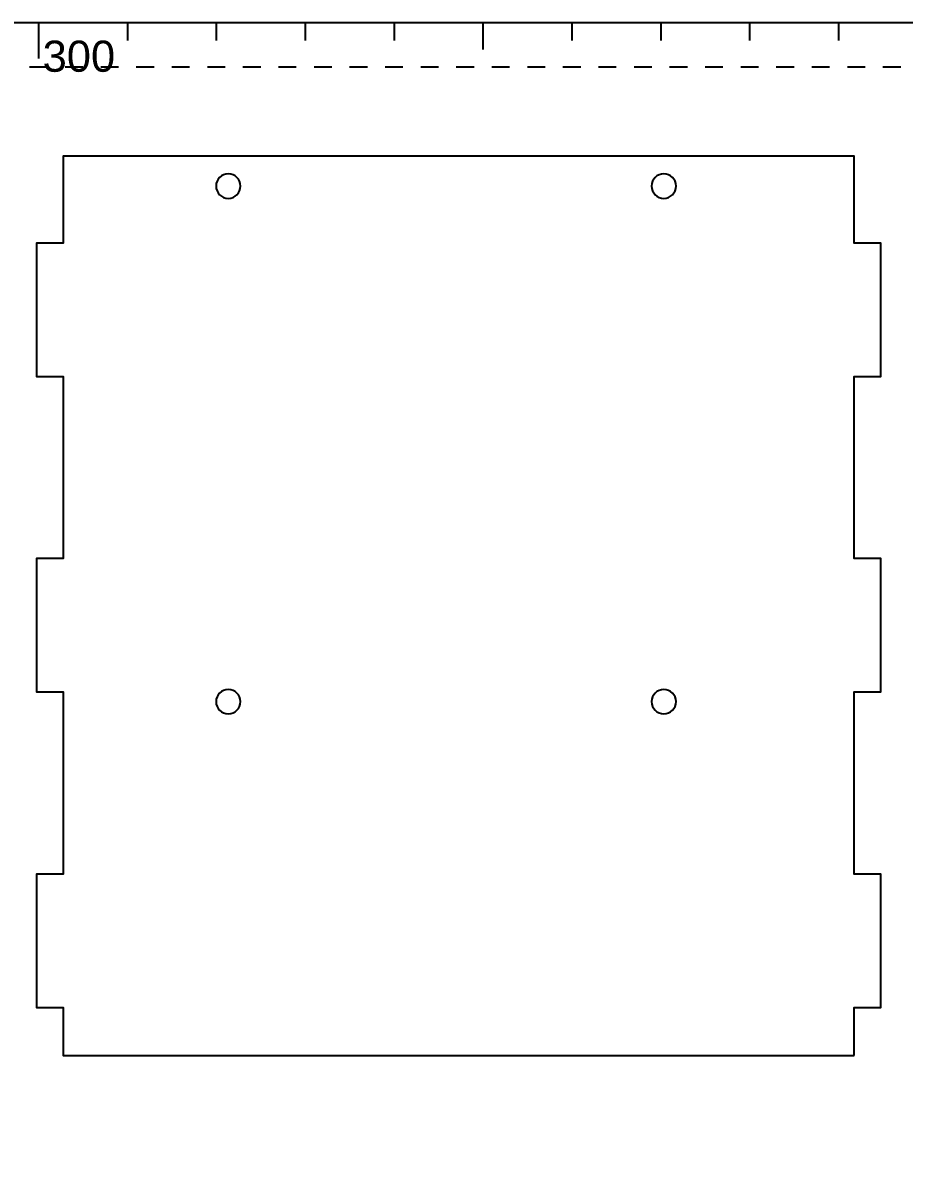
# Model space of a CAD drawing. Header units: millimetres. Extents: x 0 to 730, y -431 to 0.
# Drawn here: x 298.2 to 397.4, y -128.6 to 0 of the extents above; entities that cross this region are included whole.
import ezdxf

# ---------------------------------------------------------------- set-up
doc = ezdxf.new("R2010")
doc.units = ezdxf.units.MM
doc.header["$MEASUREMENT"] = 0
doc.linetypes.add('Hidden', pattern=[4, 2, -2])
for name, color, linetype, true_color in [('Laser$Cut', 5, 'Continuous', 0x0000ff), ('LaserBed', 7, 'Continuous', 0xffffff), ('LaserBed$Guides', 7, 'Hidden', 0xffffff), ('LaserBed$Scale', 7, 'Continuous', 0xffffff)]:
    doc.layers.add(name, color=color, linetype=linetype, true_color=true_color)

msp = doc.modelspace()

# ---------------------------------------------------------------- linework, layer by layer
at = {"layer": 'Laser$Cut'}
msp.add_lwpolyline([(391.77, -116.18), (391.77, -110.76), (394.77, -110.76), (394.77, -95.76), (391.77, -95.76), (391.77, -75.27), (394.77, -75.27), (394.77, -60.27), (391.77, -60.27), (391.77, -39.78), (394.77, -39.78), (394.77, -24.78), (391.77, -24.78), (391.77, -14.99), (302.77, -14.99), (302.77, -24.78), (299.77, -24.78), (299.77, -39.78), (302.77, -39.78), (302.77, -60.27), (299.77, -60.27), (299.77, -75.27), (302.77, -75.27), (302.77, -95.76), (299.77, -95.76), (299.77, -110.76), (302.77, -110.76), (302.77, -116.18)], close=True, dxfattribs=at)
for points in [[(322.73, -18.36), (322.73, -19.12), (322.11, -19.74), (321.35, -19.74), (320.59, -19.74), (319.98, -19.12), (319.98, -18.36), (319.98, -17.6), (320.59, -16.99), (321.35, -16.99), (322.11, -16.99), (322.73, -17.6), (322.73, -18.36)], [(371.73, -18.36), (371.73, -19.12), (371.11, -19.74), (370.35, -19.74), (369.59, -19.74), (368.98, -19.12), (368.98, -18.36), (368.98, -17.6), (369.59, -16.99), (370.35, -16.99), (371.11, -16.99), (371.73, -17.6), (371.73, -18.36)], [(322.73, -76.36), (322.73, -77.12), (322.11, -77.74), (321.35, -77.74), (320.59, -77.74), (319.98, -77.12), (319.98, -76.36), (319.98, -75.6), (320.59, -74.99), (321.35, -74.99), (322.11, -74.99), (322.73, -75.6), (322.73, -76.36)], [(371.73, -76.36), (371.73, -77.12), (371.11, -77.74), (370.35, -77.74), (369.59, -77.74), (368.98, -77.12), (368.98, -76.36), (368.98, -75.6), (369.59, -74.99), (370.35, -74.99), (371.11, -74.99), (371.73, -75.6), (371.73, -76.36)]]:
    msp.add_open_spline(points, degree=3, knots=[0, 0, 0, 0, 1, 1, 1, 2, 2, 2, 3, 3, 3, 4, 4, 4, 4], dxfattribs=at)
at = {"layer": 'LaserBed', "color": 7, "true_color": 0xffffff}
msp.add_lwpolyline([(0, -430), (730, -430), (730, 0), (0, 0)], close=True, dxfattribs=at)
at = {"layer": 'LaserBed$Guides'}
msp.add_lwpolyline([(725, -5), (5, -5), (5, -425), (725, -425)], close=True, dxfattribs=at)
at = {"layer": 'LaserBed$Scale'}
for p, q in [((300, 0), (300, -4)), ((310, 0), (310, -2)), ((320, 0), (320, -2)), ((330, 0), (330, -2)), ((340, 0), (340, -2)), ((350, 0), (350, -3)), ((360, 0), (360, -2)), ((370, 0), (370, -2)), ((380, 0), (380, -2)), ((390, 0), (390, -2))]:
    msp.add_line(p, q, dxfattribs=at)

# ---------------------------------------------------------------- texts
at = {"layer": 'LaserBed$Scale', "insert": (300.47, -5.55), "char_height": 3.5, "width": 11.259, "attachment_point": 7, "line_spacing_factor": 0.963855}
msp.add_mtext('\\fArial;300', dxfattribs=at)

doc.saveas('drawing.dxf')
